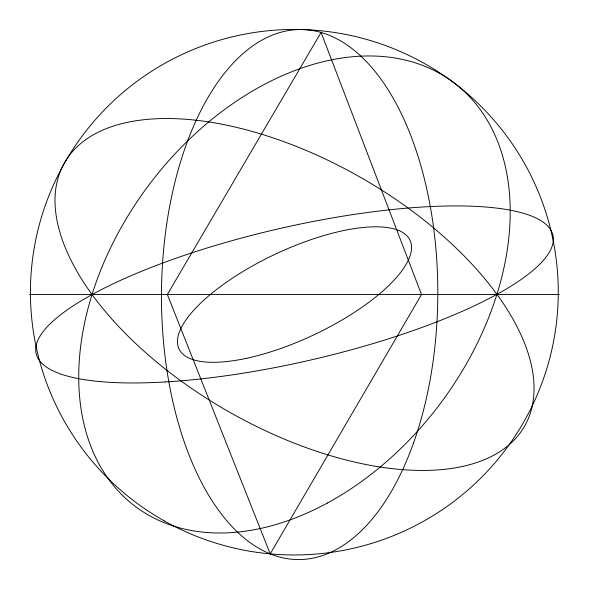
<?xml version="1.0" encoding="UTF-8"?>
<svg xmlns="http://www.w3.org/2000/svg" width="589" height="589" viewBox="0 0 589 589"><rect width="100%" height="100%" fill="white"/><g stroke="black" fill="none" stroke-linecap="round" stroke-linejoin="round"><path stroke-width="0.88" d="M29.531 294.515L559.469 294.515M421.503 294.515L270.226 553.881L167.35 294.515L321.064 32.454L421.503 294.515M164.265 520.912A263.924 262.76 -3.8 0 0 558.254 289.891A263.924 262.76 -3.8 0 0 160.51 65.806A263.924 262.76 -3.8 0 0 164.265 520.912M413.485 443.105A265.006 138.165 -89.7 0 0 310.491 30.216A265.006 138.165 -89.7 0 0 174.904 410.312A265.006 138.165 -89.7 0 0 413.485 443.105M246.541 358.303A127.636 44.705 -25.2 0 0 410.916 242.727A127.636 44.705 -25.2 0 0 226.043 282.521A127.636 44.705 -25.2 0 0 246.541 358.303M165.141 381.959A265.079 67.536 -12.9 0 0 553.358 239.392A265.079 67.536 -12.9 0 0 165.001 262.201A265.079 67.536 -12.9 0 0 165.141 381.959M327.374 503.05A265.079 182.134 -53.1 0 0 462.763 90.065A265.079 182.134 -53.1 0 0 93.356 290.436A265.079 182.134 -53.1 0 0 327.374 503.05M113.36 320.733A265.079 134.439 29.8 0 0 520.742 432.149A265.079 134.439 29.8 0 0 249.397 130.67A265.079 134.439 29.8 0 0 113.36 320.733"/></g></svg>
